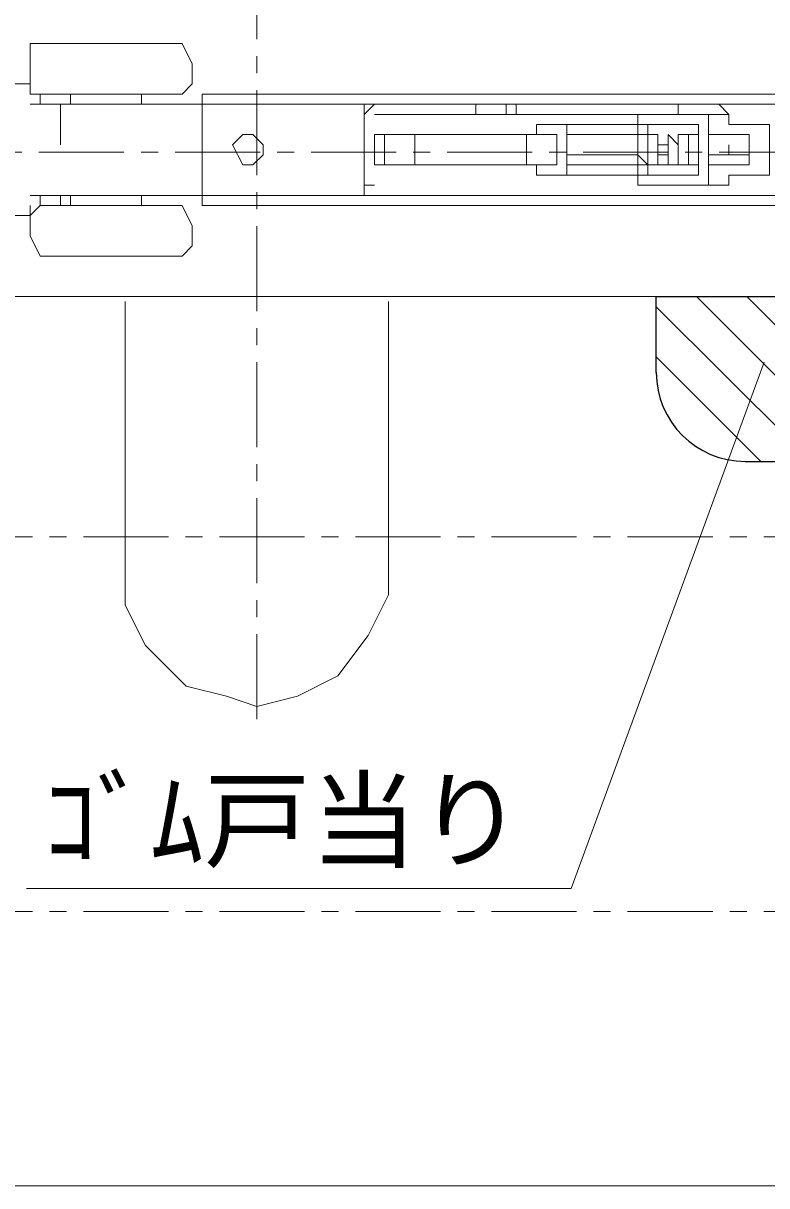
# Model space of a CAD drawing. Units: millimetres at full size; details may follow other scales. Extents: x -800 to 800, y -560 to 560.
# Drawn here: x -680 to -596.4, y -285.8 to -155 of the extents above; entities that cross this region are included whole.
import ezdxf
from ezdxf.enums import TextEntityAlignment as Align

# ---------------------------------------------------------------- set-up
doc = ezdxf.new("R2010")
doc.units = ezdxf.units.MM
doc.header["$LTSCALE"] = 4
doc.linetypes.add('USER12', pattern=[3.826934, 2.391833, -0.478367, 0.478367, -0.478367])
doc.layers.add('3-0', color=4, linetype='Continuous', lineweight=9)
doc.styles.add('ＭＳ ゴシック', font='')
doc.styles.get('ＭＳ ゴシック').set_extended_font_data('MS Gothic')

msp = doc.modelspace()

# ---------------------------------------------------------------- linework, layer by layer
at = {"layer": '3-0', "linetype": 'USER12'}
for p, q in [((-653.744, -233.294), (-653.744, -137.59)), ((-708.876, -169.494), (-491.166, -169.494)), ((-703.876, -212.785), (-491.166, -212.785)), ((-703.876, -254.942), (-491.166, -254.942))]:
    msp.add_line(p, q, dxfattribs=at)
at = {"layer": '3-0'}
for p, q in [((-678.112, -157.256), (-662.166, -157.256)), ((-688.368, -161.812), (-679.253, -161.812)), ((-679.253, -162.953), (-679.253, -161.812)), ((-678.112, -162.953), (-679.253, -162.953)), ((-678.112, -164.091), (-678.112, -162.953)), ((-662.166, -162.953), (-678.112, -162.953)), ((-674.697, -162.953), (-674.697, -164.091)), ((-666.722, -164.091), (-666.722, -162.953)), ((-659.885, -162.953), (-658.744, -162.953)), ((-659.885, -162.953), (-659.885, -164.091)), ((-658.744, -162.953), (-525.45, -162.953)), ((-629.125, -162.953), (-625.705, -162.953)), ((-629.125, -162.953), (-625.705, -162.953)), ((-678.112, -164.091), (-679.253, -164.091)), ((-675.836, -164.091), (-678.112, -164.091)), ((-659.885, -164.091), (-675.836, -164.091)), ((-675.836, -164.091), (-675.836, -168.652)), ((-659.885, -164.091), (-661.025, -164.091)), ((-658.744, -164.091), (-659.885, -164.091)), ((-659.885, -174.345), (-659.885, -164.091)), ((-525.45, -164.091), (-658.744, -164.091)), ((-641.656, -164.091), (-641.656, -174.345)), ((-641.656, -165.233), (-640.516, -164.091)), ((-629.125, -164.091), (-629.125, -165.233)), ((-625.705, -165.233), (-625.705, -164.091)), ((-624.569, -165.233), (-624.569, -164.091)), ((-606.34, -164.091), (-606.34, -165.233)), ((-601.778, -164.091), (-600.642, -165.233)), ((-641.656, -165.233), (-641.656, -173.207)), ((-640.516, -165.233), (-601.778, -165.233)), ((-602.919, -165.233), (-600.642, -165.233)), ((-600.642, -166.372), (-600.642, -165.233)), ((-622.288, -166.372), (-618.871, -166.372)), ((-622.288, -166.372), (-610.898, -166.372)), ((-610.898, -166.372), (-618.871, -166.372)), ((-618.871, -167.51), (-618.871, -166.372)), ((-638.239, -167.51), (-639.38, -167.51)), ((-639.38, -167.51), (-635.959, -167.51)), ((-639.38, -167.51), (-639.38, -170.929)), ((-620.012, -167.51), (-638.239, -167.51)), ((-634.822, -167.51), (-635.959, -167.51)), ((-634.822, -167.51), (-633.683, -167.51)), ((-633.683, -167.51), (-624.569, -167.51)), ((-623.427, -167.51), (-624.569, -167.51)), ((-621.146, -167.51), (-623.427, -167.51)), ((-620.012, -167.51), (-621.146, -167.51)), ((-618.871, -168.652), (-618.871, -167.51)), ((-618.871, -167.51), (-610.898, -167.51)), ((-618.871, -168.652), (-618.871, -169.789)), ((-610.898, -168.652), (-610.898, -167.51)), ((-610.898, -168.652), (-610.898, -169.789)), ((-609.757, -168.652), (-609.757, -167.51)), ((-609.757, -170.929), (-609.757, -168.652)), ((-605.2, -170.929), (-605.2, -167.51)), ((-605.2, -167.51), (-604.059, -167.51)), ((-598.361, -167.51), (-602.919, -167.51)), ((-600.642, -169.789), (-600.642, -168.652)), ((-598.361, -167.51), (-598.361, -168.652)), ((-610.898, -169.789), (-609.757, -170.929)), ((-600.642, -169.789), (-602.919, -169.789)), ((-600.642, -169.789), (-598.361, -169.789)), ((-639.38, -170.929), (-638.239, -170.929)), ((-635.959, -170.929), (-639.38, -170.929)), ((-633.683, -170.929), (-634.822, -170.929)), ((-624.569, -170.929), (-633.683, -170.929)), ((-624.569, -170.929), (-623.427, -170.929)), ((-621.146, -170.929), (-620.012, -170.929)), ((-618.871, -170.929), (-610.898, -170.929)), ((-618.871, -170.929), (-618.871, -172.068)), ((-609.757, -170.929), (-610.898, -170.929)), ((-610.898, -172.068), (-610.898, -170.929)), ((-609.757, -170.929), (-609.757, -172.068)), ((-607.476, -170.929), (-608.617, -170.929)), ((-604.059, -170.929), (-605.2, -170.929)), ((-618.871, -172.068), (-622.288, -172.068)), ((-610.898, -172.068), (-622.288, -172.068)), ((-610.898, -172.068), (-618.871, -172.068)), ((-610.898, -172.068), (-609.757, -172.068)), ((-600.642, -173.207), (-602.919, -173.207)), ((-600.642, -173.207), (-601.778, -173.207)), ((-678.112, -174.345), (-679.253, -174.345)), ((-678.112, -175.487), (-678.112, -174.345)), ((-675.836, -174.345), (-675.836, -175.487)), ((-674.697, -175.487), (-674.697, -174.345)), ((-666.722, -174.345), (-666.722, -175.487)), ((-659.885, -174.345), (-661.025, -174.345)), ((-659.885, -174.345), (-658.744, -174.345)), ((-659.885, -174.345), (-659.885, -175.487)), ((-525.45, -174.345), (-658.744, -174.345)), ((-640.516, -174.345), (-601.778, -174.345)), ((-688.368, -176.625), (-679.253, -176.625)), ((-679.253, -176.625), (-679.253, -175.487)), ((-678.112, -175.487), (-679.253, -176.625)), ((-662.166, -175.487), (-678.112, -175.487)), ((-658.744, -175.487), (-659.885, -175.487)), ((-658.744, -175.487), (-525.45, -175.487)), ((-643.937, -175.487), (-647.354, -175.487)), ((-678.112, -181.181), (-662.166, -181.181)), ((-673.556, -181.181), (-667.863, -181.181)), ((-588.803, -201.222), (-604.287, -185.739)), ((-588.803, -195.565), (-598.63, -185.739)), ((-591.395, -204.287), (-608.806, -186.876)), ((-618.393, -252.348), (-596.68, -193.134)), ((-597.052, -204.287), (-608.806, -192.533)), ((-679.66, -252.348), (-618.393, -252.348))]:
    msp.add_line(p, q, dxfattribs=at)
at = {"layer": '3-0', "color": 7, "lineweight": 18}
for p, q in [((-491.166, -185.739), (-708.876, -185.739)), ((-668.554, -185.739), (-638.932, -185.739)), ((-668.554, -186.284), (-668.554, -217.047)), ((-638.932, -217.047), (-638.932, -186.284)), ((-704.315, -285.811), (-491.166, -285.811))]:
    msp.add_line(p, q, dxfattribs=at)
at = {"layer": '3-0', "color": 7, "lineweight": 25}
for p, q in [((-608.806, -185.739), (-588.803, -185.739)), ((-608.806, -194.286), (-608.806, -185.739)), ((-598.805, -204.287), (-588.803, -204.287))]:
    msp.add_line(p, q, dxfattribs=at)
at = {"layer": '3-0'}
for points in [[(-679.253, -161.812), (-679.253, -157.256), (-678.112, -157.256)], [(-662.166, -157.256), (-661.025, -159.535), (-661.025, -161.812), (-662.166, -162.953)], [(-678.112, -174.345), (-659.885, -174.345), (-659.885, -164.091)], [(-622.288, -166.372), (-622.288, -167.51), (-640.516, -167.51), (-640.516, -170.929), (-622.288, -170.929), (-622.288, -172.068)], [(-600.642, -166.372), (-596.086, -166.372), (-596.086, -172.068), (-600.642, -172.068), (-600.642, -173.207)], [(-638.239, -170.929), (-620.012, -170.929), (-620.012, -167.51)], [(-635.959, -167.51), (-635.959, -170.929), (-634.822, -170.929)], [(-623.427, -167.51), (-623.427, -170.929), (-621.146, -170.929)], [(-609.757, -167.51), (-608.617, -167.51), (-608.617, -168.652), (-608.617, -169.789)], [(-608.617, -167.51), (-608.617, -168.652), (-608.617, -169.789), (-608.617, -170.929), (-609.757, -170.929), (-609.757, -169.789)], [(-608.617, -170.929), (-608.617, -169.789), (-607.476, -169.789), (-607.476, -168.652), (-607.476, -167.51)], [(-608.617, -170.929), (-608.617, -169.789), (-608.617, -168.652), (-608.617, -167.51), (-608.617, -168.652), (-607.476, -168.652), (-607.476, -169.789)], [(-608.617, -170.929), (-608.617, -169.789), (-608.617, -168.652)], [(-607.476, -167.51), (-607.476, -168.652), (-607.476, -169.789), (-607.476, -170.929)], [(-607.476, -167.51), (-606.34, -168.652), (-606.34, -169.789)], [(-606.34, -167.51), (-606.34, -168.652), (-606.34, -169.789), (-606.34, -170.929), (-607.476, -170.929), (-607.476, -169.789), (-607.476, -168.652)], [(-606.34, -170.929), (-606.34, -169.789), (-606.34, -168.652), (-606.34, -167.51), (-605.2, -167.51), (-605.2, -168.652), (-605.2, -169.789)], [(-605.2, -167.51), (-605.2, -168.652), (-605.2, -169.789), (-605.2, -170.929), (-606.34, -170.929), (-606.34, -169.789), (-606.34, -168.652)], [(-605.2, -170.929), (-605.2, -169.789), (-605.2, -168.652), (-605.2, -167.51)], [(-605.2, -170.929), (-605.2, -169.789), (-605.2, -168.652)], [(-602.919, -170.929), (-598.361, -170.929), (-598.361, -169.789), (-598.361, -168.652)], [(-618.871, -170.929), (-618.871, -169.789), (-610.898, -169.789), (-610.898, -170.929)], [(-640.516, -173.207), (-641.656, -173.207), (-641.656, -172.068)], [(-678.112, -181.181), (-679.253, -178.904), (-679.253, -176.625)], [(-662.166, -175.487), (-661.025, -177.765), (-661.025, -180.043), (-662.166, -181.181)]]:
    msp.add_lwpolyline(points, dxfattribs=at)
for points in [[(-602.919, -165.233), (-602.919, -173.207), (-610.898, -173.207), (-610.898, -172.068), (-604.059, -172.068), (-604.059, -166.372), (-610.898, -166.372), (-610.898, -165.233)], [(-610.898, -166.372), (-609.757, -166.372), (-609.757, -167.51), (-610.898, -167.51)], [(-656.468, -168.652), (-655.327, -167.51), (-654.187, -167.51), (-653.051, -168.652), (-653.051, -169.789), (-654.187, -170.929), (-655.327, -170.929)]]:
    msp.add_lwpolyline(points, close=True, dxfattribs=at)
at = {"layer": '3-0', "color": 7, "lineweight": 18}
msp.add_lwpolyline([(-668.554, -215.907), (-668.554, -220.466), (-666.273, -225.022), (-661.717, -229.58), (-657.159, -230.72), (-653.744, -231.857), (-649.186, -230.72), (-644.629, -228.44), (-641.212, -223.884), (-638.932, -219.324), (-638.932, -215.907)], dxfattribs=at)
at = {"layer": '3-0', "color": 7, "lineweight": 25}
msp.add_arc((-598.805, -194.286), 10, 180, 270, dxfattribs=at)

# ---------------------------------------------------------------- texts
at = {"layer": '3-0', "color": 7, "style": 'ＭＳ ゴシック'}
msp.add_text('ｺﾞﾑ戸当り', height=8.798, dxfattribs=at).set_placement((-677.705, -251.704), align=Align.BOTTOM_LEFT)

doc.saveas('drawing.dxf')
